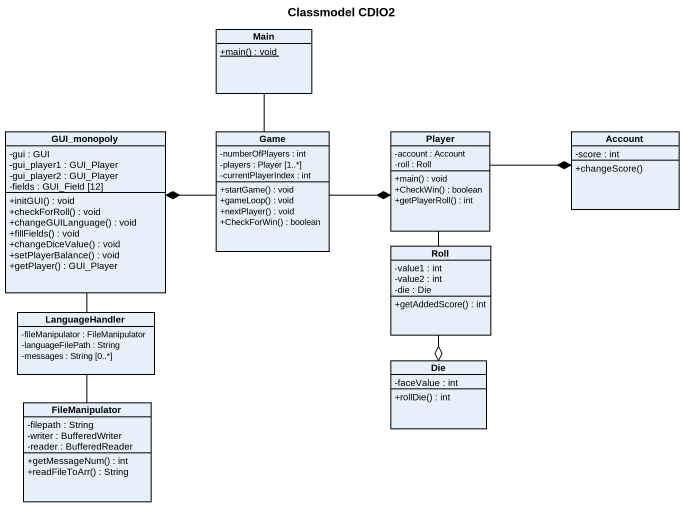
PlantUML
@startuml
title Classmodel CDIO2
hide circle
hide empty members
skinparam classAttributeIconSize 0
class Main {
  {static} +main() : void
}
class GUI_monopoly {
  -gui : GUI
  -gui_player1 : GUI_Player
  -gui_player2 : GUI_Player
  -fields : GUI_Field [12]
  +initGUI() : void
  +checkForRoll() : void
  +changeGUILanguage() : void
  +fillFields() : void
  +changeDiceValue() : void
  +setPlayerBalance() : void
  +getPlayer() : GUI_Player
}
class Game {
  -numberOfPlayers : int
  -players : Player [1..*]
  -currentPlayerIndex : int
  +startGame() : void
  +gameLoop() : void
  +nextPlayer() : void
  +CheckForWin() : boolean
}
class Player {
  -account : Account
  -roll : Roll
  +main() : void
  +CheckWin() : boolean
  +getPlayerRoll() : int
}
class Account {
  -score : int
  +changeScore()
}
class Roll {
  -value1 : int
  -value2 : int
  -die : Die
  +getAddedScore() : int
}
class LanguageHandler {
  -fileManipulator : FileManipulator
  -languageFilePath : String
  -messages : String [0..*]
}
class Die {
  -faceValue : int
  +rollDie() : int
}
class FileManipulator {
  -filepath : String
  -writer : BufferedWriter
  -reader : BufferedReader
  +getMessageNum() : int
  +readFileToArr() : String
}
GUI_monopoly *-right- Game
Game -up- Main
Player *-left- Game
Account *-left- Player
Roll -up- Player
LanguageHandler -up- GUI_monopoly
LanguageHandler -- FileManipulator
Die o-up- Roll
@enduml
